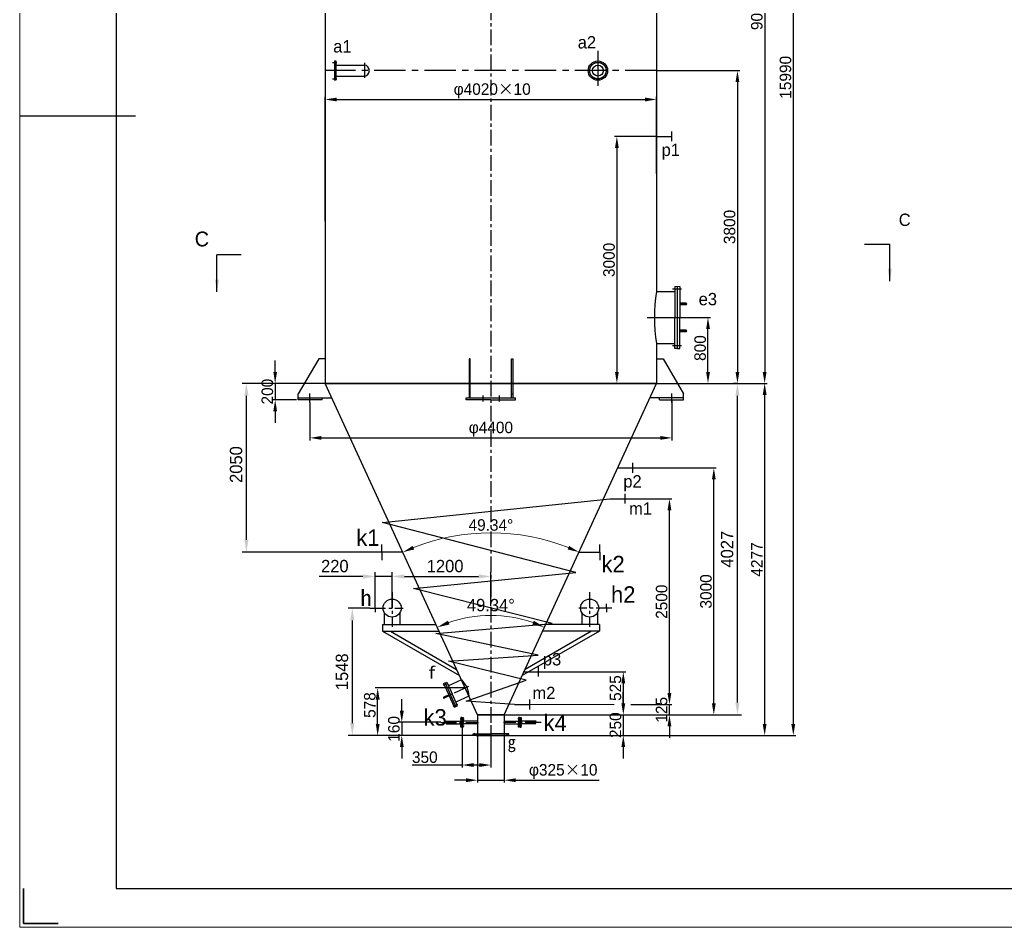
# Model space of a CAD drawing. Header units: millimetres. Extents: x 48549 to 244689, y 99496 to 172785.
# Drawn here: x 216813 to 228789, y 128630 to 139655 of the extents above; entities that cross this region are included whole.
import ezdxf

# ---------------------------------------------------------------- set-up
doc = ezdxf.new("R2010")
doc.units = ezdxf.units.MM
doc.header["$LTSCALE"] = 3
doc.linetypes.add('CENTERX2', pattern=[101.6, 63.5, -12.7, 12.7, -12.7])
doc.layers.add('Layer1', color=1, linetype='CENTERX2')
for name, color, linetype, lineweight in [('Layer2', 6, 'Continuous', 9), ('Layer3', 6, 'Continuous', 18), ('图层1', 7, 'Continuous', 30), ('图层3', 6, 'Continuous', 9), ('图框_内框线', 5, 'Continuous', 30), ('图框_外框线', 7, 'Continuous', 9), ('图框_角线', 5, 'Continuous', 35)]:
    doc.layers.add(name, color=color, linetype=linetype, lineweight=lineweight)
doc.styles.add('仿宋体', font='ttxt1.shx', dxfattribs={"bigfont": 'hzfs.shx'})
doc.dimstyles.new('ISO-25', dxfattribs={"dimtxt": 150, "dimasz": 150, "dimexe": 50, "dimexo": 0, "dimgap": 50, "dimtad": 1, "dimdec": 1, "dimdsep": 46, "dimtxsty": '仿宋体', "dimcen": 2.5, "dimazin": 0, "dimtfac": 1, "dimtdec": 1, "dimtmove": 0, "dimatfit": 3, "dimfxl": 1, "dimarcsym": 0})

# ---------------------------------------------------------------- blocks, each defined once
blk = doc.blocks.new('*D110')
at = {"layer": 'Defpoints', "color": 0, "ltscale": 3}
for p in [(222376, 131059), (222701, 131059), (222701, 130417)]:
    blk.add_point(p, dxfattribs=at)
at = {"layer": '图层3', "color": 0, "lineweight": -2, "ltscale": 3}
for p, q in [((222376, 131059), (222376, 130387)), ((222701, 131059), (222701, 130387)), ((222236, 130417), (222096, 130417)), ((222376, 130417), (222701, 130417)), ((222841, 130417), (223853, 130417))]:
    blk.add_line(p, q, dxfattribs=at)
at = {"layer": '图层3', "color": 0, "ltscale": 3}
for points in [[(222236, 130440), (222236, 130393), (222376, 130417)], [(222841, 130440), (222841, 130393), (222701, 130417)]]:
    blk.add_solid(points, dxfattribs=at)
at = {"layer": '图层3', "color": 0, "ltscale": 3, "insert": (223417, 130522), "char_height": 140, "attachment_point": 5, "style": '仿宋体'}
blk.add_mtext('φ325{\\fSimSun|b0|i0|c134|p2;×}10', dxfattribs=at)
blk = doc.blocks.new('*D111')
at = {"layer": 'Defpoints', "color": 0, "ltscale": 3}
for p in [(224552, 135237), (225865, 135237), (222629, 130960)]:
    blk.add_point(p, dxfattribs=at)
at = {"layer": '图层3', "color": 0, "lineweight": -2, "ltscale": 3}
for p, q in [((224552, 135237), (225895, 135237)), ((225865, 131100), (225865, 135097)), ((222629, 130960), (225895, 130960))]:
    blk.add_line(p, q, dxfattribs=at)
at = {"layer": '图层3', "color": 0, "ltscale": 3}
for points in [[(225841, 135097), (225888, 135097), (225865, 135237)], [(225841, 131100), (225888, 131100), (225865, 130960)]]:
    blk.add_solid(points, dxfattribs=at)
at = {"layer": '图层3', "color": 0, "ltscale": 3, "insert": (225770, 133098), "char_height": 140, "attachment_point": 5, "rotation": 90, "style": '仿宋体'}
blk.add_mtext('4277', dxfattribs=at)
blk = doc.blocks.new('*D112')
at = {"layer": 'Defpoints', "color": 0, "ltscale": 3}
for p in [(222553, 146950), (222538, 130960), (226213, 130960)]:
    blk.add_point(p, dxfattribs=at)
at = {"layer": '图层3', "color": 0, "lineweight": -2, "ltscale": 3}
for p, q in [((222553, 146950), (226243, 146950)), ((226213, 146810), (226213, 131100)), ((222538, 130960), (226243, 130960))]:
    blk.add_line(p, q, dxfattribs=at)
at = {"layer": '图层3', "color": 0, "ltscale": 3}
for points in [[(226189, 146810), (226236, 146810), (226213, 146950)], [(226189, 131100), (226236, 131100), (226213, 130960)]]:
    blk.add_solid(points, dxfattribs=at)
at = {"layer": '图层3', "color": 0, "ltscale": 3, "insert": (226118, 138955), "char_height": 140, "attachment_point": 5, "rotation": 90, "style": '仿宋体'}
blk.add_mtext('15990', dxfattribs=at)
blk = doc.blocks.new('*D114')
at = {"layer": 'Defpoints', "color": 0, "ltscale": 3}
for p in [(222701, 131210), (222701, 130960), (224147, 130960)]:
    blk.add_point(p, dxfattribs=at)
at = {"layer": '图层3', "color": 0, "lineweight": -2, "ltscale": 3}
for p, q in [((224147, 131350), (224147, 131490)), ((222701, 131210), (224177, 131210)), ((224147, 131210), (224147, 130960)), ((222701, 130960), (224177, 130960)), ((224147, 130820), (224147, 130680))]:
    blk.add_line(p, q, dxfattribs=at)
at = {"layer": '图层3', "color": 0, "ltscale": 3}
for points in [[(224124, 131350), (224170, 131350), (224147, 131210)], [(224124, 130820), (224170, 130820), (224147, 130960)]]:
    blk.add_solid(points, dxfattribs=at)
at = {"layer": '图层3', "color": 0, "ltscale": 3, "insert": (224052, 131085), "char_height": 140, "attachment_point": 5, "rotation": 90, "style": '仿宋体'}
blk.add_mtext('250', dxfattribs=at)
blk = doc.blocks.new('*D115')
at = {"layer": 'Defpoints', "color": 0, "ltscale": 3}
for p in [(224552, 136037), (225176, 136037), (224552, 135237)]:
    blk.add_point(p, dxfattribs=at)
at = {"layer": '图层3', "color": 0, "lineweight": -2, "ltscale": 3}
for p, q in [((224552, 136037), (225206, 136037)), ((225176, 135377), (225176, 135897)), ((224552, 135237), (225206, 135237))]:
    blk.add_line(p, q, dxfattribs=at)
at = {"layer": '图层3', "color": 0, "ltscale": 3}
for points in [[(225153, 135897), (225200, 135897), (225176, 136037)], [(225153, 135377), (225200, 135377), (225176, 135237)]]:
    blk.add_solid(points, dxfattribs=at)
at = {"layer": '图层3', "color": 0, "ltscale": 3, "insert": (225081, 135666), "char_height": 140, "attachment_point": 5, "rotation": 90, "style": '仿宋体'}
blk.add_mtext('800', dxfattribs=at)
blk = doc.blocks.new('*D117')
at = {"layer": 'Defpoints', "color": 0, "ltscale": 3}
for p in [(220526, 135237), (219917, 135037), (220174, 135037)]:
    blk.add_point(p, dxfattribs=at)
at = {"layer": '图层3', "color": 0, "lineweight": -2, "ltscale": 3}
for p, q in [((219917, 135377), (219917, 135517)), ((220526, 135237), (219887, 135237)), ((219917, 135237), (219917, 135037)), ((220174, 135037), (219887, 135037)), ((219917, 134897), (219917, 134757))]:
    blk.add_line(p, q, dxfattribs=at)
at = {"layer": '图层3', "color": 0, "ltscale": 3}
for points in [[(219894, 135377), (219940, 135377), (219917, 135237)], [(219894, 134897), (219940, 134897), (219917, 135037)]]:
    blk.add_solid(points, dxfattribs=at)
at = {"layer": '图层3', "color": 0, "ltscale": 3, "insert": (219822, 135137), "char_height": 140, "attachment_point": 5, "rotation": 90, "style": '仿宋体'}
blk.add_mtext('200', dxfattribs=at)
blk = doc.blocks.new('*D118')
at = {"layer": 'Defpoints', "color": 0, "ltscale": 3}
for p in [(223984, 133835), (224708, 133835), (224240, 131335)]:
    blk.add_point(p, dxfattribs=at)
at = {"layer": '图层3', "color": 0, "lineweight": -2, "ltscale": 3}
for p, q in [((223984, 133835), (224738, 133835)), ((224708, 131475), (224708, 133695)), ((224240, 131335), (224738, 131335))]:
    blk.add_line(p, q, dxfattribs=at)
at = {"layer": '图层3', "color": 0, "ltscale": 3}
for points in [[(224684, 133695), (224731, 133695), (224708, 133835)], [(224684, 131475), (224731, 131475), (224708, 131335)]]:
    blk.add_solid(points, dxfattribs=at)
at = {"layer": '图层3', "color": 0, "ltscale": 3, "insert": (224613, 132585), "char_height": 140, "attachment_point": 5, "rotation": 90, "style": '仿宋体'}
blk.add_mtext('2500', dxfattribs=at)
blk = doc.blocks.new('*D119')
at = {"layer": 'Defpoints', "color": 0, "ltscale": 3}
for p in [(224241, 131335), (224708, 131335), (222701, 131210)]:
    blk.add_point(p, dxfattribs=at)
at = {"layer": '图层3', "color": 0, "lineweight": -2, "ltscale": 3}
for p, q in [((224708, 131475), (224708, 131615)), ((224241, 131335), (224738, 131335)), ((224708, 131210), (224708, 131335)), ((222701, 131210), (224738, 131210)), ((224708, 131070), (224708, 130930))]:
    blk.add_line(p, q, dxfattribs=at)
at = {"layer": '图层3', "color": 0, "ltscale": 3}
for points in [[(224684, 131475), (224731, 131475), (224708, 131335)], [(224684, 131070), (224731, 131070), (224708, 131210)]]:
    blk.add_solid(points, dxfattribs=at)
at = {"layer": '图层3', "color": 0, "ltscale": 3, "insert": (224613, 131272), "char_height": 140, "attachment_point": 5, "rotation": 90, "style": '仿宋体'}
blk.add_mtext('125', dxfattribs=at)
blk = doc.blocks.new('*D120')
at = {"layer": 'Defpoints', "color": 0, "ltscale": 3}
for p in [(223113, 131735), (223541, 131210), (224147, 131210)]:
    blk.add_point(p, dxfattribs=at)
at = {"layer": '图层3', "color": 0, "lineweight": -2, "ltscale": 3}
for p, q in [((223113, 131735), (224177, 131735)), ((224147, 131595), (224147, 131350)), ((223541, 131210), (224177, 131210))]:
    blk.add_line(p, q, dxfattribs=at)
at = {"layer": '图层3', "color": 0, "ltscale": 3}
for points in [[(224124, 131595), (224170, 131595), (224147, 131735)], [(224124, 131350), (224170, 131350), (224147, 131210)]]:
    blk.add_solid(points, dxfattribs=at)
at = {"layer": '图层3', "color": 0, "ltscale": 3, "insert": (224052, 131536), "char_height": 140, "attachment_point": 5, "rotation": 90, "style": '仿宋体'}
blk.add_mtext('525', dxfattribs=at)
blk = doc.blocks.new('*D121')
at = {"layer": 'Defpoints', "color": 0, "ltscale": 3}
for p in [(224090, 134210), (225247, 134210), (224455, 131210)]:
    blk.add_point(p, dxfattribs=at)
at = {"layer": '图层3', "color": 0, "lineweight": -2, "ltscale": 3}
for p, q in [((224090, 134210), (225277, 134210)), ((225247, 131350), (225247, 134070)), ((224455, 131210), (225277, 131210))]:
    blk.add_line(p, q, dxfattribs=at)
at = {"layer": '图层3', "color": 0, "ltscale": 3}
for points in [[(225224, 134070), (225270, 134070), (225247, 134210)], [(225224, 131350), (225270, 131350), (225247, 131210)]]:
    blk.add_solid(points, dxfattribs=at)
at = {"layer": '图层3', "color": 0, "ltscale": 3, "insert": (225152, 132710), "char_height": 140, "attachment_point": 5, "rotation": 90, "style": '仿宋体'}
blk.add_mtext('3000', dxfattribs=at)
blk = doc.blocks.new('*D122')
at = {"layer": 'Defpoints', "color": 0, "ltscale": 3}
for p in [(221162, 131537), (222225, 131537), (222357, 130960)]:
    blk.add_point(p, dxfattribs=at)
at = {"layer": '图层3', "color": 0, "lineweight": -2, "ltscale": 3}
for p, q in [((222225, 131537), (221132, 131537)), ((221162, 131100), (221162, 131397)), ((222357, 130960), (221132, 130960))]:
    blk.add_line(p, q, dxfattribs=at)
at = {"layer": '图层3', "color": 0, "ltscale": 3}
for points in [[(221139, 131397), (221186, 131397), (221162, 131537)], [(221139, 131100), (221186, 131100), (221162, 130960)]]:
    blk.add_solid(points, dxfattribs=at)
at = {"layer": '图层3', "color": 0, "ltscale": 3, "insert": (221067, 131330), "char_height": 140, "attachment_point": 5, "rotation": 90, "style": '仿宋体'}
blk.add_mtext('578', dxfattribs=at)
blk = doc.blocks.new('*D123')
at = {"layer": 'Defpoints', "color": 0, "ltscale": 3}
for p in [(224550, 138686), (224550, 137787), (220526, 137208)]:
    blk.add_point(p, dxfattribs=at)
at = {"layer": '图层3', "color": 0, "lineweight": -2, "ltscale": 3}
for p, q in [((220526, 137208), (220526, 138716)), ((220666, 138686), (224410, 138686)), ((224550, 137787), (224550, 138716))]:
    blk.add_line(p, q, dxfattribs=at)
at = {"layer": '图层3', "color": 0, "ltscale": 3}
for points in [[(220666, 138709), (220666, 138662), (220526, 138686)], [(224410, 138709), (224410, 138662), (224550, 138686)]]:
    blk.add_solid(points, dxfattribs=at)
at = {"layer": '图层3', "color": 0, "ltscale": 3, "insert": (222554, 138791), "char_height": 140, "attachment_point": 5, "style": '仿宋体'}
blk.add_mtext('φ4020{\\fTxt|b0|i0|c134|p2;×}10', dxfattribs=at)
blk = doc.blocks.new('*D126')
at = {"layer": 'Defpoints', "color": 0, "ltscale": 3}
for p in [(225865, 144237), (224552, 135237), (225865, 135237)]:
    blk.add_point(p, dxfattribs=at)
at = {"layer": '图层3', "color": 0, "lineweight": -2, "ltscale": 3}
for p, q in [((225865, 144237), (225835, 144237)), ((225865, 144097), (225865, 135377)), ((224552, 135237), (225895, 135237))]:
    blk.add_line(p, q, dxfattribs=at)
at = {"layer": '图层3', "color": 0, "ltscale": 3}
for points in [[(225841, 144097), (225888, 144097), (225865, 144237)], [(225841, 135377), (225888, 135377), (225865, 135237)]]:
    blk.add_solid(points, dxfattribs=at)
at = {"layer": '图层3', "color": 0, "ltscale": 3, "insert": (225770, 139737), "char_height": 140, "attachment_point": 5, "rotation": 90, "style": '仿宋体'}
blk.add_mtext('9000', dxfattribs=at)
blk = doc.blocks.new('*D189')
at = {"layer": 'Defpoints', "color": 0, "ltscale": 3}
for p in [(220526, 135237), (224550, 135237), (222905, 133394), (222376, 131210), (222701, 131210)]:
    blk.add_point(p, dxfattribs=at)
at = {"layer": '图层3', "color": 0, "ltscale": 3}
blk.add_arc((222538, 130856), 2565, 68.4595, 111.5405, dxfattribs=at)
for points in [[(221606, 133220), (221587, 133263), (221468, 133187)], [(223489, 133263), (223471, 133220), (223609, 133187)]]:
    blk.add_solid(points, dxfattribs=at)
at = {"layer": '图层3', "color": 0, "ltscale": 3, "insert": (222538, 133516), "char_height": 140, "attachment_point": 5, "style": '仿宋体'}
blk.add_mtext('49.34°', dxfattribs=at)
blk = doc.blocks.new('*D193')
at = {"layer": 'Defpoints', "color": 0, "ltscale": 3}
for p in [(224550, 139037), (225223, 135237), (225534, 135237)]:
    blk.add_point(p, dxfattribs=at)
at = {"layer": '图层3', "color": 0, "lineweight": -2, "ltscale": 3}
for p, q in [((224550, 139037), (225564, 139037)), ((225534, 138897), (225534, 135377)), ((225223, 135237), (225564, 135237))]:
    blk.add_line(p, q, dxfattribs=at)
at = {"layer": '图层3', "color": 0, "ltscale": 3}
for points in [[(225511, 138897), (225557, 138897), (225534, 139037)], [(225511, 135377), (225557, 135377), (225534, 135237)]]:
    blk.add_solid(points, dxfattribs=at)
at = {"layer": '图层3', "color": 0, "ltscale": 3, "insert": (225439, 137137), "char_height": 140, "attachment_point": 5, "rotation": 90, "style": '仿宋体'}
blk.add_mtext('3800', dxfattribs=at)
blk = doc.blocks.new('*D134')
at = {"layer": 'Defpoints', "color": 0, "ltscale": 3}
for p in [(220526, 135237), (224550, 135237), (222762, 132402), (222376, 131210), (222701, 131210)]:
    blk.add_point(p, dxfattribs=at)
at = {"layer": '图层3', "color": 0, "ltscale": 3}
blk.add_arc((222538, 130856), 1562, 70.8364, 109.1636, dxfattribs=at)
for points in [[(222035, 132308), (222016, 132354), (221886, 132275)], [(223060, 132354), (223042, 132308), (223190, 132275)]]:
    blk.add_solid(points, dxfattribs=at)
at = {"layer": '图层3', "color": 0, "ltscale": 3, "insert": (222538, 132543), "char_height": 150, "attachment_point": 5, "style": '仿宋体'}
blk.add_mtext('49.34°', dxfattribs=at)
blk = doc.blocks.new('*D135')
at = {"layer": 'Defpoints', "color": 0, "ltscale": 3}
for p in [(220526, 135237), (224550, 135237), (222762, 132402), (222376, 131210), (222701, 131210)]:
    blk.add_point(p, dxfattribs=at)
at = {"layer": '图层3', "color": 0, "ltscale": 3}
blk.add_arc((222538, 130856), 1562, 70.8364, 109.1636, dxfattribs=at)
for points in [[(222035, 132308), (222016, 132354), (221886, 132275)], [(223060, 132354), (223042, 132308), (223190, 132275)]]:
    blk.add_solid(points, dxfattribs=at)
at = {"layer": '图层3', "color": 0, "ltscale": 3, "insert": (222538, 132543), "char_height": 150, "attachment_point": 5, "style": '仿宋体'}
blk.add_mtext('49.34°', dxfattribs=at)
blk = doc.blocks.new('*D136')
at = {"layer": 'Defpoints', "color": 0, "ltscale": 3}
for p in [(220338, 135003), (224738, 135037), (224738, 134575)]:
    blk.add_point(p, dxfattribs=at)
at = {"layer": '图层3', "color": 0, "lineweight": -2, "ltscale": 3}
for p, q in [((220338, 135003), (220338, 134545)), ((224738, 135037), (224738, 134545)), ((220478, 134575), (224598, 134575))]:
    blk.add_line(p, q, dxfattribs=at)
at = {"layer": '图层3', "color": 0, "ltscale": 3}
for points in [[(220478, 134598), (220478, 134552), (220338, 134575)], [(224598, 134598), (224598, 134552), (224738, 134575)]]:
    blk.add_solid(points, dxfattribs=at)
at = {"layer": '图层3', "color": 0, "ltscale": 3, "insert": (222538, 134681), "char_height": 140, "attachment_point": 5, "style": '仿宋体'}
blk.add_mtext('φ4400', dxfattribs=at)
blk = doc.blocks.new('*D140')
at = {"layer": 'Defpoints', "color": 0, "ltscale": 3}
for p in [(221338, 132892), (221133, 132552), (221338, 132502)]:
    blk.add_point(p, dxfattribs=at)
at = {"layer": '图层3', "color": 0, "lineweight": -2, "ltscale": 3}
for p, q in [((221133, 132552), (221133, 132942)), ((221338, 132502), (221338, 132942)), ((220983, 132892), (220450, 132892)), ((221338, 132892), (221133, 132892)), ((221488, 132892), (221638, 132892))]:
    blk.add_line(p, q, dxfattribs=at)
at = {"layer": '图层3', "color": 0, "ltscale": 3}
for points in [[(220983, 132917), (220983, 132867), (221133, 132892)], [(221488, 132917), (221488, 132867), (221338, 132892)]]:
    blk.add_solid(points, dxfattribs=at)
at = {"layer": '图层3', "color": 0, "ltscale": 3, "insert": (220642, 133017), "char_height": 150, "attachment_point": 5, "style": '仿宋体'}
blk.add_mtext('220', dxfattribs=at)
blk = doc.blocks.new('*D141')
at = {"layer": 'Defpoints', "color": 0, "ltscale": 3}
for p in [(221068, 132507), (220854, 130960), (221706, 130960)]:
    blk.add_point(p, dxfattribs=at)
at = {"layer": '图层3', "color": 0, "lineweight": -2, "ltscale": 3}
for p, q in [((221068, 132507), (220804, 132507)), ((220854, 132357), (220854, 131110)), ((221706, 130960), (220804, 130960))]:
    blk.add_line(p, q, dxfattribs=at)
at = {"layer": '图层3', "color": 0, "ltscale": 3}
for points in [[(220829, 132357), (220879, 132357), (220854, 132507)], [(220829, 131110), (220879, 131110), (220854, 130960)]]:
    blk.add_solid(points, dxfattribs=at)
at = {"layer": '图层3', "color": 0, "ltscale": 3, "insert": (220729, 131734), "char_height": 150, "attachment_point": 5, "rotation": 90, "style": '仿宋体'}
blk.add_mtext('1548', dxfattribs=at)
blk = doc.blocks.new('*D204')
at = {"layer": 'Defpoints', "color": 0, "ltscale": 3}
for p in [(222538, 132892), (221338, 132507), (222538, 132533)]:
    blk.add_point(p, dxfattribs=at)
at = {"layer": '图层3', "color": 0, "lineweight": -2, "ltscale": 3}
for p, q in [((221338, 132507), (221338, 132942)), ((222538, 132533), (222538, 132942)), ((221488, 132892), (222388, 132892))]:
    blk.add_line(p, q, dxfattribs=at)
at = {"layer": '图层3', "color": 0, "ltscale": 3}
for points in [[(221488, 132917), (221488, 132867), (221338, 132892)], [(222388, 132917), (222388, 132867), (222538, 132892)]]:
    blk.add_solid(points, dxfattribs=at)
at = {"layer": '图层3', "color": 0, "ltscale": 3, "insert": (221982, 133017), "char_height": 150, "attachment_point": 5, "style": '仿宋体'}
blk.add_mtext('1200', dxfattribs=at)
blk = doc.blocks.new('*D205')
at = {"layer": 'Defpoints', "color": 0, "ltscale": 3}
for p in [(224552, 138237), (223544, 135237), (224069, 135237)]:
    blk.add_point(p, dxfattribs=at)
at = {"layer": '图层3', "color": 0, "lineweight": -2, "ltscale": 3}
for p, q in [((224552, 138237), (224039, 138237)), ((224069, 138097), (224069, 135377)), ((223544, 135237), (224099, 135237))]:
    blk.add_line(p, q, dxfattribs=at)
at = {"layer": '图层3', "color": 0, "ltscale": 3}
for points in [[(224046, 138097), (224092, 138097), (224069, 138237)], [(224046, 135377), (224092, 135377), (224069, 135237)]]:
    blk.add_solid(points, dxfattribs=at)
at = {"layer": '图层3', "color": 0, "ltscale": 3, "insert": (223974, 136737), "char_height": 140, "attachment_point": 5, "rotation": 90, "style": '仿宋体'}
blk.add_mtext('3000', dxfattribs=at)
blk = doc.blocks.new('*D144')
at = {"layer": 'Defpoints', "color": 0, "ltscale": 3}
for p in [(225534, 135237), (225534, 135237), (225277, 131210)]:
    blk.add_point(p, dxfattribs=at)
at = {"layer": '图层3', "color": 0, "lineweight": -2, "ltscale": 3}
for p, q in [((225534, 135237), (225484, 135237)), ((225534, 131360), (225534, 135087)), ((225277, 131210), (225584, 131210))]:
    blk.add_line(p, q, dxfattribs=at)
at = {"layer": '图层3', "color": 0, "ltscale": 3}
for points in [[(225509, 135087), (225559, 135087), (225534, 135237)], [(225509, 131360), (225559, 131360), (225534, 131210)]]:
    blk.add_solid(points, dxfattribs=at)
at = {"layer": '图层3', "color": 0, "ltscale": 3, "insert": (225409, 133223), "char_height": 150, "attachment_point": 5, "rotation": 90, "style": '仿宋体'}
blk.add_mtext('4027', dxfattribs=at)
blk = doc.blocks.new('*D148')
at = {"layer": 'Defpoints', "color": 0, "ltscale": 3}
for p in [(219567, 135237), (220526, 135237), (221213, 133187)]:
    blk.add_point(p, dxfattribs=at)
at = {"layer": '图层3', "color": 0, "lineweight": -2, "ltscale": 3}
for p, q in [((220526, 135237), (219517, 135237)), ((219567, 133337), (219567, 135087)), ((221213, 133187), (219517, 133187))]:
    blk.add_line(p, q, dxfattribs=at)
at = {"layer": '图层3', "color": 0, "ltscale": 3}
for points in [[(219542, 135087), (219592, 135087), (219567, 135237)], [(219542, 133337), (219592, 133337), (219567, 133187)]]:
    blk.add_solid(points, dxfattribs=at)
at = {"layer": '图层3', "color": 0, "ltscale": 3, "insert": (219442, 134251), "char_height": 150, "attachment_point": 5, "rotation": 90, "style": '仿宋体'}
blk.add_mtext('2050', dxfattribs=at)
blk = doc.blocks.new('*D209')
at = {"layer": 'Defpoints', "color": 0, "ltscale": 3}
for p in [(221929, 131120), (221455, 130960), (221929, 130960)]:
    blk.add_point(p, dxfattribs=at)
at = {"layer": '图层3', "color": 0, "lineweight": -2, "ltscale": 3}
for p, q in [((221455, 131260), (221455, 131400)), ((221929, 131120), (221425, 131120)), ((221455, 131120), (221455, 130960)), ((221929, 130960), (221425, 130960)), ((221455, 130820), (221455, 130680))]:
    blk.add_line(p, q, dxfattribs=at)
at = {"layer": '图层3', "color": 0, "ltscale": 3}
for points in [[(221432, 131260), (221479, 131260), (221455, 131120)], [(221432, 130820), (221479, 130820), (221455, 130960)]]:
    blk.add_solid(points, dxfattribs=at)
at = {"layer": '图层3', "color": 0, "ltscale": 3, "insert": (221360, 131040), "char_height": 140, "attachment_point": 5, "rotation": 90, "style": '仿宋体'}
blk.add_mtext('160', dxfattribs=at)
blk = doc.blocks.new('*D211')
at = {"layer": 'Defpoints', "color": 0, "ltscale": 3}
for p in [(222188, 131087), (222538, 131087), (222538, 130601)]:
    blk.add_point(p, dxfattribs=at)
at = {"layer": '图层3', "color": 0, "lineweight": -2, "ltscale": 3}
for p, q in [((222188, 131087), (222188, 130571)), ((222538, 131087), (222538, 130571)), ((222188, 130601), (221582, 130601)), ((222398, 130601), (222328, 130601))]:
    blk.add_line(p, q, dxfattribs=at)
at = {"layer": '图层3', "color": 0, "ltscale": 3}
for points in [[(222328, 130624), (222328, 130578), (222188, 130601)], [(222398, 130624), (222398, 130578), (222538, 130601)]]:
    blk.add_solid(points, dxfattribs=at)
at = {"layer": '图层3', "color": 0, "ltscale": 3, "insert": (221735, 130696), "char_height": 140, "attachment_point": 5, "style": '仿宋体'}
blk.add_mtext('350', dxfattribs=at)

msp = doc.modelspace()

# ---------------------------------------------------------------- linework, layer by layer
for p, q in [((222179.346, 131636.993), (222021.679, 131563.863)), ((221963.381, 131589.734), (221981.524, 131598.15)), ((221963.381, 131589.734), (222029.652, 131446.855)), ((221981.524, 131598.15), (222001.482, 131607.407)), ((221981.524, 131598.15), (222047.795, 131455.271)), ((221981.524, 131598.15), (222047.795, 131455.271)), ((222001.482, 131607.407), (222067.753, 131464.528)), ((222027.127, 131452.298), (221965.44, 131423.686)), ((222032.177, 131441.412), (221970.489, 131412.8)), ((222095.923, 131303.976), (222029.652, 131446.855)), ((222114.066, 131312.392), (222047.795, 131455.271)), ((222114.066, 131312.392), (222047.795, 131455.271)), ((222134.024, 131321.649), (222067.753, 131464.528)), ((222270.764, 131437.984), (222113.827, 131365.193)), ((222095.923, 131303.976), (222114.066, 131312.392)), ((222114.066, 131312.392), (222134.024, 131321.649)), ((222184.133, 131177.073), (222172.133, 131177.073)), ((222172.133, 131177.073), (222172.133, 131119.573)), ((222184.133, 131119.573), (222184.133, 131177.073)), ((222186.133, 131152.073), (222184.133, 131152.073)), ((222188.133, 131152.073), (222186.133, 131152.073)), ((222186.133, 131152.073), (222186.133, 131087.073)), ((222188.133, 131119.573), (222188.133, 131152.073)), ((222188.133, 131152.073), (222190.133, 131152.073)), ((222190.133, 131177.073), (222202.133, 131177.073)), ((222190.133, 131119.573), (222190.133, 131177.073)), ((222202.133, 131177.073), (222202.133, 131119.573)), ((222886.204, 131177.073), (222874.204, 131177.073)), ((222874.204, 131177.073), (222874.204, 131119.573)), ((222886.204, 131119.573), (222886.204, 131177.073)), ((222888.204, 131152.073), (222886.204, 131152.073)), ((222888.204, 131119.573), (222888.204, 131152.073)), ((222888.204, 131152.073), (222890.204, 131152.073)), ((222890.204, 131152.073), (222890.204, 131087.073)), ((222890.204, 131152.073), (222892.204, 131152.073)), ((222892.204, 131177.073), (222904.204, 131177.073)), ((222892.204, 131119.573), (222892.204, 131177.073)), ((222904.204, 131177.073), (222904.204, 131119.573)), ((221987.082, 131135.573), (222172.133, 131135.573)), ((221993.844, 131103.573), (222172.133, 131103.573)), ((222172.133, 131062.073), (222172.133, 131119.573)), ((222184.133, 131062.073), (222172.133, 131062.073)), ((222184.133, 131119.573), (222184.133, 131062.073)), ((222186.133, 131087.073), (222184.133, 131087.073)), ((222186.133, 131087.073), (222188.133, 131087.073)), ((222188.133, 131119.573), (222188.133, 131087.073)), ((222188.133, 131087.073), (222190.133, 131087.073)), ((222190.133, 131119.573), (222190.133, 131062.073)), ((222190.133, 131062.073), (222202.133, 131062.073)), ((222202.133, 131062.073), (222202.133, 131119.573)), ((222375.669, 131135.573), (222202.633, 131135.573)), ((222375.669, 131103.573), (222202.633, 131103.573)), ((222700.669, 131135.573), (222873.704, 131135.573)), ((222700.669, 131103.573), (222873.704, 131103.573)), ((222874.204, 131062.073), (222874.204, 131119.573)), ((222886.204, 131062.073), (222874.204, 131062.073)), ((222886.204, 131119.573), (222886.204, 131062.073)), ((222888.204, 131087.073), (222886.204, 131087.073)), ((222888.204, 131119.573), (222888.204, 131087.073)), ((222890.204, 131087.073), (222888.204, 131087.073)), ((222890.204, 131087.073), (222892.204, 131087.073)), ((222892.204, 131119.573), (222892.204, 131062.073)), ((222892.204, 131062.073), (222904.204, 131062.073)), ((223089.255, 131135.573), (222904.204, 131135.573)), ((222904.204, 131062.073), (222904.204, 131119.573)), ((223082.493, 131103.573), (222904.204, 131103.573))]:
    msp.add_line(p, q)
msp.add_arc((221967.965, 131418.243), 6, 114.8830817, 294.8830817)
msp.add_spline([(222179.346, 131636.993), (222244, 131546.176), (222270.764, 131437.984)], degree=3)
at = {"layer": 'Layer1'}
for p, q in [((222538.169, 147155.001), (222538.169, 130941.878)), ((224853.078, 136381.321), (224746.139, 136381.321)), ((224834.574, 136201.19), (224909.574, 136201.19)), ((224834.574, 136201.19), (224919.914, 136201.19)), ((224435.535, 136036.531), (224971.846, 136036.531)), ((224834.574, 135872.498), (224909.574, 135872.498)), ((224834.574, 135872.498), (224919.914, 135872.498)), ((224853.078, 135692.367), (224746.139, 135692.367)), ((220338.169, 135003.217), (220338.169, 135112.839)), ((224738.169, 135003.217), (224738.169, 135112.839)), ((222438.169, 135088.398), (222438.169, 135015.652)), ((222638.169, 135088.398), (222638.169, 135015.652)), ((221338.196, 132702.684), (221338.196, 132281.391)), ((223738.141, 132702.684), (223738.141, 132281.391)), ((221067.612, 132507.497), (221470.225, 132507.497)), ((224008.725, 132507.497), (223606.112, 132507.497)), ((222265.47, 131556.234), (221962.522, 131415.719)), ((221963.545, 131570.52), (222018.468, 131595.994)), ((221971.384, 131410.87), (221964.342, 131426.053)), ((222079.546, 131315.671), (222134.469, 131341.146)), ((222163.879, 131162.073), (222211.914, 131162.073)), ((222912.458, 131162.073), (222864.423, 131162.073)), ((221929.346, 131119.573), (222386.888, 131119.573)), ((222163.879, 131077.073), (222211.914, 131077.073)), ((223146.992, 131119.573), (222689.449, 131119.573)), ((222912.458, 131077.073), (222864.423, 131077.073)), ((222340.669, 130955.134), (222340.669, 130988.41)), ((222340.669, 130955.134), (222340.669, 130988.41)), ((222735.669, 130955.134), (222735.669, 130988.41)), ((222735.669, 130955.134), (222735.669, 130988.41))]:
    msp.add_line(p, q, dxfattribs=at)
at = {"layer": 'Layer1', "ltscale": 10}
msp.add_line((223838.166, 139275.711), (223838.166, 138850.808), dxfattribs=at)
at = {"layer": 'Layer1', "ltscale": 2}
for p, q in [((220613.287, 139136.531), (220665.797, 139136.531)), ((221002.541, 139132.647), (221002.541, 138947.911)), ((224550.169, 139036.531), (220526.169, 139036.531)), ((220613.287, 138936.531), (220665.797, 138936.531))]:
    msp.add_line(p, q, dxfattribs=at)
at = {"layer": 'Layer1', "ltscale": 10}
msp.add_circle((223838.166, 139036.531), 100, dxfattribs=at)
at = {"layer": 'Layer2'}
for q in [(224775.169, 136414.344), (224835.169, 136414.344)]:
    msp.add_line((224805.169, 136414.344), q, dxfattribs=at)
at = {"layer": 'Layer3'}
for points in [[(221987.082, 131135.573), (222003.082, 131119.573), (221993.844, 131103.573)], [(223089.255, 131135.573), (223073.255, 131119.573), (223082.493, 131103.573)]]:
    msp.add_spline(points, degree=3, dxfattribs=at)
at = {"layer": '图层1'}
for p, q in [((220526.169, 144236.531), (220526.169, 137028.44)), ((224550.169, 143578.844), (224550.169, 136351.844)), ((220638.171, 139154.031), (220638.171, 138919.031)), ((220638.171, 139154.031), (220652.171, 139154.031)), ((220652.171, 139154.031), (220652.171, 138919.031)), ((220652.171, 139103.031), (221002.541, 139103.031)), ((220652.171, 138970.031), (221002.541, 138970.031)), ((220652.171, 138919.031), (220638.171, 138919.031)), ((224550.169, 138236.531), (224730.838, 138236.531)), ((224730.838, 138297.844), (224730.838, 138179.01)), ((220526.169, 137621.44), (220526.169, 135236.531)), ((227077.975, 136929.078), (227385.383, 136929.078)), ((219504.521, 136799.225), (219208.79, 136799.225)), ((224775.169, 136414.344), (224775.169, 136036.844)), ((224805.169, 136036.844), (224805.169, 136414.344)), ((224805.169, 136036.844), (224805.169, 136414.344)), ((224835.169, 136414.344), (224835.169, 136036.844)), ((224550.169, 136351.844), (224775.169, 136351.844)), ((224909.574, 136211.19), (224835.169, 136211.19)), ((224909.574, 136191.19), (224835.169, 136191.19)), ((224775.169, 135659.344), (224775.169, 136036.844)), ((224805.169, 135659.344), (224805.169, 136036.844)), ((224805.169, 135659.344), (224805.169, 136036.844)), ((224835.169, 135659.344), (224835.169, 136036.844)), ((224909.574, 135882.498), (224835.169, 135882.498)), ((224909.574, 135862.498), (224835.169, 135862.498)), ((224550.169, 135721.844), (224550.169, 135236.531)), ((224550.169, 135721.844), (224550.169, 135501.844)), ((224550.169, 135721.844), (224550.169, 135236.531)), ((224550.169, 135721.844), (224775.169, 135721.844)), ((224805.169, 135659.344), (224775.169, 135659.344)), ((224805.169, 135659.344), (224835.169, 135659.344)), ((220445.344, 135536.531), (220198.169, 135110.531)), ((220523.544, 135536.531), (220445.344, 135536.531)), ((222288.169, 135536.531), (222272.169, 135536.531)), ((222272.169, 135536.531), (222272.169, 135060.531)), ((222288.169, 135060.531), (222288.169, 135536.531)), ((222788.169, 135536.531), (222804.169, 135536.531)), ((222788.169, 135060.531), (222788.169, 135536.531)), ((222804.169, 135536.531), (222804.169, 135060.531)), ((224552.794, 135536.531), (224630.994, 135536.531)), ((224630.994, 135536.531), (224878.169, 135110.531)), ((220526.169, 135236.531), (222538.169, 135236.531)), ((222272.169, 135236.531), (220526.169, 135236.531)), ((222375.669, 131209.531), (220526.169, 135236.531)), ((222784.169, 135236.531), (222292.169, 135236.531)), ((224550.169, 135236.531), (222538.169, 135236.531)), ((222538.169, 135236.531), (224550.169, 135236.531)), ((222700.669, 131209.531), (224550.169, 135236.531)), ((220198.169, 135036.531), (220198.169, 135110.531)), ((222272.169, 135110.531), (222288.169, 135110.531)), ((222788.169, 135110.531), (222804.169, 135110.531)), ((224878.169, 135056.531), (224878.169, 135110.531)), ((220198.169, 135060.531), (220607.486, 135060.531)), ((220488.176, 135036.531), (220198.169, 135036.531)), ((220488.176, 135036.531), (220488.176, 135060.531)), ((222238.169, 135036.531), (222238.169, 135060.531)), ((222238.169, 135060.531), (222838.169, 135060.531)), ((222538.169, 135036.531), (222238.169, 135036.531)), ((222538.169, 135036.531), (222838.169, 135036.531)), ((222838.169, 135036.531), (222838.169, 135060.531)), ((224878.169, 135060.531), (224468.851, 135060.531)), ((224588.161, 135036.531), (224588.161, 135060.531)), ((224588.161, 135036.531), (224878.169, 135036.531)), ((224878.169, 135036.531), (224878.169, 135056.531)), ((224259.162, 134270.844), (224259.162, 134152.01)), ((224078.493, 134209.531), (224259.162, 134209.531)), ((224164.616, 133895.832), (224164.616, 133776.998)), ((221219.392, 133548.39), (223983.946, 133834.519)), ((223983.946, 133834.519), (224164.616, 133834.519)), ((223569.652, 132940.374), (221219.392, 133548.39)), ((221212.57, 133186.531), (221212.57, 133281.385)), ((221212.57, 133186.531), (221212.57, 133091.678)), ((221467.682, 133186.531), (221212.57, 133186.531)), ((223608.655, 133186.531), (223863.767, 133186.531)), ((223863.767, 133186.531), (223863.767, 133281.385)), ((223863.767, 133186.531), (223863.767, 133091.678)), ((221597.528, 132744.115), (223569.652, 132940.374)), ((223283.028, 132321.147), (221597.528, 132744.115)), ((221133.143, 132507.497), (221133.143, 132557.497)), ((221133.143, 132507.497), (221133.143, 132457.497)), ((221133.143, 132507.497), (221228.196, 132507.497)), ((223943.194, 132507.497), (223848.141, 132507.497)), ((223943.194, 132507.497), (223943.194, 132557.497)), ((223943.194, 132507.497), (223943.194, 132457.497)), ((221242.934, 132452.497), (221242.934, 132307.497)), ((221433.459, 132452.497), (221433.459, 132307.497)), ((223642.878, 132452.497), (223642.878, 132307.497)), ((223833.403, 132452.497), (223833.403, 132307.497)), ((221219.956, 132307.497), (221871.4, 132307.497)), ((221219.956, 132307.497), (221219.956, 132227.497)), ((221219.956, 132227.497), (221908.142, 132227.497)), ((221219.956, 132227.497), (222156.471, 131686.8)), ((221316.548, 132227.497), (222121.616, 131762.691)), ((221869.143, 132196.875), (223283.028, 132321.147)), ((223856.381, 132227.497), (222919.866, 131686.8)), ((223759.789, 132227.497), (222954.721, 131762.691)), ((223856.381, 132227.497), (223168.195, 132227.497)), ((223856.381, 132307.497), (223204.937, 132307.497)), ((223856.381, 132307.497), (223856.381, 132227.497)), ((223114.257, 131935.001), (221869.143, 132196.875)), ((222022.593, 131862.62), (223114.257, 131935.001)), ((222964.71, 131633.451), (222022.593, 131862.62)), ((223112.775, 131795.844), (223112.775, 131677.01)), ((222238.262, 131376.135), (222964.71, 131633.451)), ((222932.106, 131734.531), (223112.775, 131734.531)), ((223007.066, 131395.249), (223007.066, 131276.414)), ((222826.396, 131334.504), (222238.262, 131376.135)), ((222826.396, 131334.504), (223007.066, 131334.504)), ((222538.169, 131209.531), (222375.669, 131209.531)), ((222375.669, 131209.531), (222375.669, 130981.531)), ((222375.669, 131209.531), (222538.169, 131209.531)), ((222538.169, 131209.531), (222700.669, 131209.531)), ((222700.669, 131209.531), (222538.169, 131209.531)), ((222700.669, 131209.531), (222700.669, 130981.531)), ((222320.669, 130963.531), (222320.669, 130981.531)), ((222320.669, 130981.531), (222538.169, 130981.531)), ((222357.169, 130963.531), (222320.669, 130963.531)), ((222357.169, 130963.531), (222719.169, 130963.531)), ((222357.169, 130959.531), (222357.169, 130963.531)), ((222357.169, 130959.531), (222538.169, 130959.531)), ((222755.669, 130981.531), (222538.169, 130981.531)), ((222719.169, 130959.531), (222538.169, 130959.531)), ((222719.169, 130963.531), (222755.669, 130963.531)), ((222719.169, 130959.531), (222719.169, 130963.531)), ((222755.669, 130963.531), (222755.669, 130981.531))]:
    msp.add_line(p, q, dxfattribs=at)
for centre, radius in [((223838.166, 139036.531), 117.5), ((223838.166, 139036.531), 66.5), ((221338.196, 132507.497), 110), ((223738.141, 132507.497), 110)]:
    msp.add_circle(centre, radius, dxfattribs=at)
for centre, radius, start, end in [((226477.297, 136036.531), 1952.753, 170.7077277, 189.2922723), ((226526.106, 136036.531), 2000.938, 170.9334033, 171.047687), ((224909.574, 136201.19), 10, 270, 90), ((224909.574, 135872.498), 10, 270, 90), ((226526.106, 136036.531), 2000.938, 188.952313, 189.0665967)]:
    msp.add_arc(centre, radius, start, end, dxfattribs=at)
msp.add_ellipse((221002.541, 139036.531), major_axis=(0, 66.5), ratio=0.885178868, start_param=3.141592654, end_param=6.283185307, dxfattribs=at)
at = {"layer": '图层3'}
msp.add_line((224035.866, 131336.504), (223007.066, 131336.504), dxfattribs=at)
at = {"layer": '图框_内框线'}
msp.add_lwpolyline([(217985.775, 129099.539), (244219.645, 129099.539), (244219.645, 147871.539), (217985.775, 147871.539)], close=True, dxfattribs=at)
msp.add_lwpolyline([(216812.525, 138485.539), (218220.425, 138485.539)], dxfattribs=at)
at = {"layer": '图框_外框线'}
msp.add_lwpolyline([(216812.525, 128630.239), (244688.945, 128630.239), (244688.945, 148340.839), (216812.525, 148340.839)], close=True, dxfattribs=at)
at = {"layer": '图框_角线', "flags": 128}
msp.add_lwpolyline([(217281.825, 128677.169), (216859.455, 128677.169), (216859.455, 129099.539)], dxfattribs=at)

# ---------------------------------------------------------------- texts
at = {"layer": 'Layer3', "width": 1925.63, "attachment_point": 1, "style": '仿宋体'}
for s, insert, char_height in [('p1', (224612.521, 138149.242), 150), ('C', (227493.776, 137299.193), 150), ('C', (218939.161, 137081.102), 180), ('e3', (225062.825, 136335.965), 150), ('p2', (224147.194, 134122.242), 150), ('m1', (224216.876, 133791.64), 150), ('p3', (223169.982, 131961.167), 150), ('{\\f仿宋_GB2312|b0|i0|c134|p49;f}', (221769.009, 131800.667), 150), ('m2', (223043.068, 131551.931), 150), ('{\\f仿宋_GB2312|b0|i0|c134|p49;g}', (222740.157, 130955.961), 150)]:
    msp.add_mtext(s, dxfattribs=dict(at, insert=insert, char_height=char_height))
at = {"layer": 'Layer3', "char_height": 200, "style": '仿宋体'}
for s, insert, attachment_point in [('k1', (220902.67, 133463.242), 1), ('k2', (224164.158, 133142.313), 3), ('{\\f仿宋_GB2312|b0|i0|c134|p49;h}', (220951.724, 132731.471), 1), ('h2', (223997.437, 132772.129), 1), ('k3', (221718.579, 131280.414), 1), ('k4', (223177.532, 131213.685), 1)]:
    msp.add_mtext(s, dxfattribs=dict(at, insert=insert, attachment_point=attachment_point))
at = {"layer": '图层3', "char_height": 150, "width": 1925.63, "attachment_point": 1, "style": '仿宋体'}
for s, insert in [('a1', (220622.097, 139406.308)), ('a2', (223593.122, 139455.321))]:
    msp.add_mtext(s, dxfattribs=dict(at, insert=insert))

# ---------------------------------------------------------------- dimensions: what is measured, and where the dimension line sits
at = {"layer": '图层3'}
for base, p1, p2, override, picture, middle in [((226212.821, 130959.531), (222553.169, 146949.526), (222538.169, 130959.531), {"dimtxt": 140, "dimasz": 140, "dimexe": 30, "dimgap": 25}, '*D112', (226117.821, 138954.529)), ((225864.509, 135236.531), (225864.509, 144236.531), (224552.169, 135236.531), {"dimtxt": 140, "dimasz": 140, "dimexe": 30, "dimgap": 25}, '*D126', (225769.509, 139736.531)), ((225534.086, 135236.531), (224550.169, 139036.531), (225223.339, 135236.531), {"dimtxt": 140, "dimasz": 140, "dimexe": 30, "dimgap": 25}, '*D193', (225439.086, 137136.531)), ((225864.509, 135236.531), (222628.669, 130959.531), (224552.169, 135236.531), {"dimtxt": 140, "dimasz": 140, "dimexe": 30, "dimgap": 25}, '*D111', (225769.509, 133098.031)), ((224707.684, 133834.519), (224240.098, 131334.504), (223983.946, 133834.519), {"dimtxt": 140, "dimasz": 140, "dimexe": 30, "dimgap": 25}, '*D118', (224612.684, 132584.512)), ((220854.311, 130959.531), (221067.612, 132507.497), (221705.716, 130959.531), {"dimtxsty": '仿宋体'}, '*D141', (220729.311, 131733.514))]:
    dim = msp.add_linear_dim(base=base, p1=p1, p2=p2, angle=90, dimstyle='ISO-25', override=override, dxfattribs=at)
    dim.commit()
    dim.dimension.update_dxf_attribs({"geometry": picture, "text_midpoint": middle})
for base, p1, p2, text, override, picture, middle in [((224550.169, 138685.778), (220526.169, 137207.786), (224550.169, 137786.669), 'φ4020{\\fTxt|b0|i0|c134|p2;×}10', {"dimtxt": 140, "dimasz": 140, "dimexe": 30, "dimgap": 25}, '*D123', (222553.776, 138685.778)), ((221338.196, 132892.144), (221133.143, 132552.497), (221338.196, 132502.497), '220', {"dimtxsty": '仿宋体'}, '*D140', (220641.656, 132892.144)), ((222700.669, 130416.809), (222375.669, 131058.531), (222700.669, 131058.531), 'φ325{\\fSimSun|b0|i0|c134|p2;×}10', {"dimtxt": 140, "dimasz": 140, "dimexe": 30, "dimgap": 25}, '*D110', (223416.629, 130416.809))]:
    dim = msp.add_linear_dim(base=base, p1=p1, p2=p2, text=text, dimstyle='ISO-25', override=override, dxfattribs=at)
    dim.commit()
    dim.dimension.update_dxf_attribs({"geometry": picture, "text_midpoint": middle, "dimtype": 160})
for base, p1, p2, picture, middle in [((224069.047, 135236.531), (224552.169, 138236.531), (223544.169, 135236.531), '*D205', (224069.047, 136736.531)), ((225176.368, 136036.531), (224552.169, 135236.531), (224552.169, 136036.531), '*D115', (225176.368, 135665.899)), ((219917.128, 135036.531), (220526.169, 135236.531), (220173.544, 135036.531), '*D117', (219917.128, 135136.531)), ((225247.127, 134209.531), (224455.115, 131209.531), (224089.975, 134209.531), '*D121', (225247.127, 132709.531)), ((224147.135, 131209.531), (223112.775, 131734.531), (223541.087, 131209.531), '*D120', (224147.135, 131536.446)), ((221162.44, 131537.485), (222357.169, 130959.531), (222225.048, 131537.485), '*D122', (221162.44, 131330.039)), ((224707.684, 131334.504), (222700.669, 131209.531), (224240.633, 131334.504), '*D119', (224707.684, 131272.018)), ((221455.4, 130959.531), (221929.346, 131119.573), (221929.346, 130959.531), '*D209', (221455.4, 131039.552)), ((224147.135, 130959.531), (222700.669, 131209.531), (222700.669, 130959.531), '*D114', (224147.135, 131084.531))]:
    dim = msp.add_linear_dim(base=base, p1=p1, p2=p2, angle=90, dimstyle='ISO-25', override={"dimtxt": 140, "dimasz": 140, "dimexe": 30, "dimgap": 25}, dxfattribs=at)
    dim.commit()
    dim.dimension.update_dxf_attribs({"geometry": picture, "text_midpoint": middle, "dimtype": 160})
at = {"layer": '图层3', "ltscale": 3}
dim = msp.add_linear_dim(base=(219567.248, 135236.531), p1=(221212.57, 133186.531), p2=(220526.169, 135236.531), angle=90, dimstyle='ISO-25', dxfattribs=at)
dim.commit()
dim.dimension.update_dxf_attribs({"geometry": '*D148', "text_midpoint": (219567.248, 134250.86), "dimtype": 160})
at = {"layer": '图层3'}
dim = msp.add_angular_dim_2l(base=(222905.023, 133394.378), line1=((222700.669, 131209.531), (224550.169, 135236.531)), line2=((222375.669, 131209.531), (220526.169, 135236.531)), dimstyle='ISO-25', override={"dimtxt": 140, "dimasz": 140, "dimexe": 30, "dimgap": 25, "dimdec": 2, "dimazin": 2}, dxfattribs=at)
dim.commit()
dim.dimension.update_dxf_attribs({"geometry": '*D189', "text_midpoint": (222538.169, 133515.747)})
at = {"layer": '图层3', "ltscale": 3}
for line1, line2, picture in [(((222700.669, 131209.531), (224550.169, 135236.531)), ((222375.669, 131209.531), (220526.169, 135236.531)), '*D134'), (((222375.669, 131209.531), (220526.169, 135236.531)), ((222700.669, 131209.531), (224550.169, 135236.531)), '*D135')]:
    dim = msp.add_angular_dim_2l(base=(222761.559, 132401.594), line1=line1, line2=line2, dimstyle='ISO-25', override={"dimdec": 2, "dimazin": 2}, dxfattribs=at)
    dim.commit()
    dim.dimension.update_dxf_attribs({"geometry": picture, "text_midpoint": (222538.169, 132417.651), "dimtype": 162})
dim = msp.add_linear_dim(base=(225534.086, 135236.531), p1=(225277.127, 131209.531), p2=(225534.086, 135236.531), angle=90, dimstyle='ISO-25', dxfattribs=at)
dim.commit()
dim.dimension.update_dxf_attribs({"geometry": '*D144', "text_midpoint": (225409.086, 133223.031)})
at = {"layer": '图层3'}
dim = msp.add_linear_dim(base=(224738.169, 134575.013), p1=(220338.169, 135003.217), p2=(224738.169, 135036.531), text='φ4400', dimstyle='ISO-25', override={"dimtxt": 140, "dimasz": 140, "dimexe": 30, "dimgap": 25}, dxfattribs=at)
dim.commit()
dim.dimension.update_dxf_attribs({"geometry": '*D136', "text_midpoint": (222538.169, 134680.608)})
for base, p1, p2, override, picture, middle in [((222538.169, 132892.144), (221338.196, 132507.497), (222538.169, 132532.828), {"dimtxsty": '仿宋体'}, '*D204', (221982.314, 132892.144)), ((222538.169, 130601.057), (222188.133, 131087.073), (222538.169, 131087.073), {"dimtxt": 140, "dimasz": 140, "dimexe": 30, "dimgap": 25}, '*D211', (221734.934, 130601.057))]:
    dim = msp.add_linear_dim(base=base, p1=p1, p2=p2, dimstyle='ISO-25', override=override, dxfattribs=at)
    dim.commit()
    dim.dimension.update_dxf_attribs({"geometry": picture, "text_midpoint": middle, "dimtype": 160})

# ---------------------------------------------------------------- leaders
for points in [[(227385.383, 136478.782), (227385.383, 136929.078)], [(219208.79, 136348.929), (219208.79, 136799.225)]]:
    msp.add_leader(points, dimstyle='ISO-25', override={"dimgap": 25, "dimtad": 0}, dxfattribs=at)

doc.saveas('drawing.dxf')
